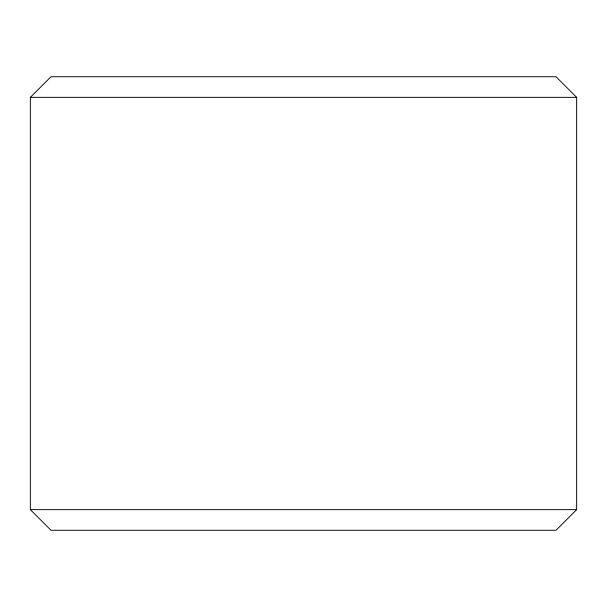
<?xml version="1.0" encoding="UTF-8"?>
<svg xmlns="http://www.w3.org/2000/svg" width="607" height="607" viewBox="0 0 607 607"><rect width="100%" height="100%" fill="white"/><g stroke="black" fill="none" stroke-linecap="round" stroke-linejoin="round"><path stroke-width="0.91" d="M30.35 97.348L50.965 76.732L556.035 76.732L576.65 97.348L576.65 509.652L556.035 530.268L50.965 530.268L30.35 509.652L30.35 97.348L576.65 97.348M30.35 509.652L576.65 509.652"/></g></svg>
